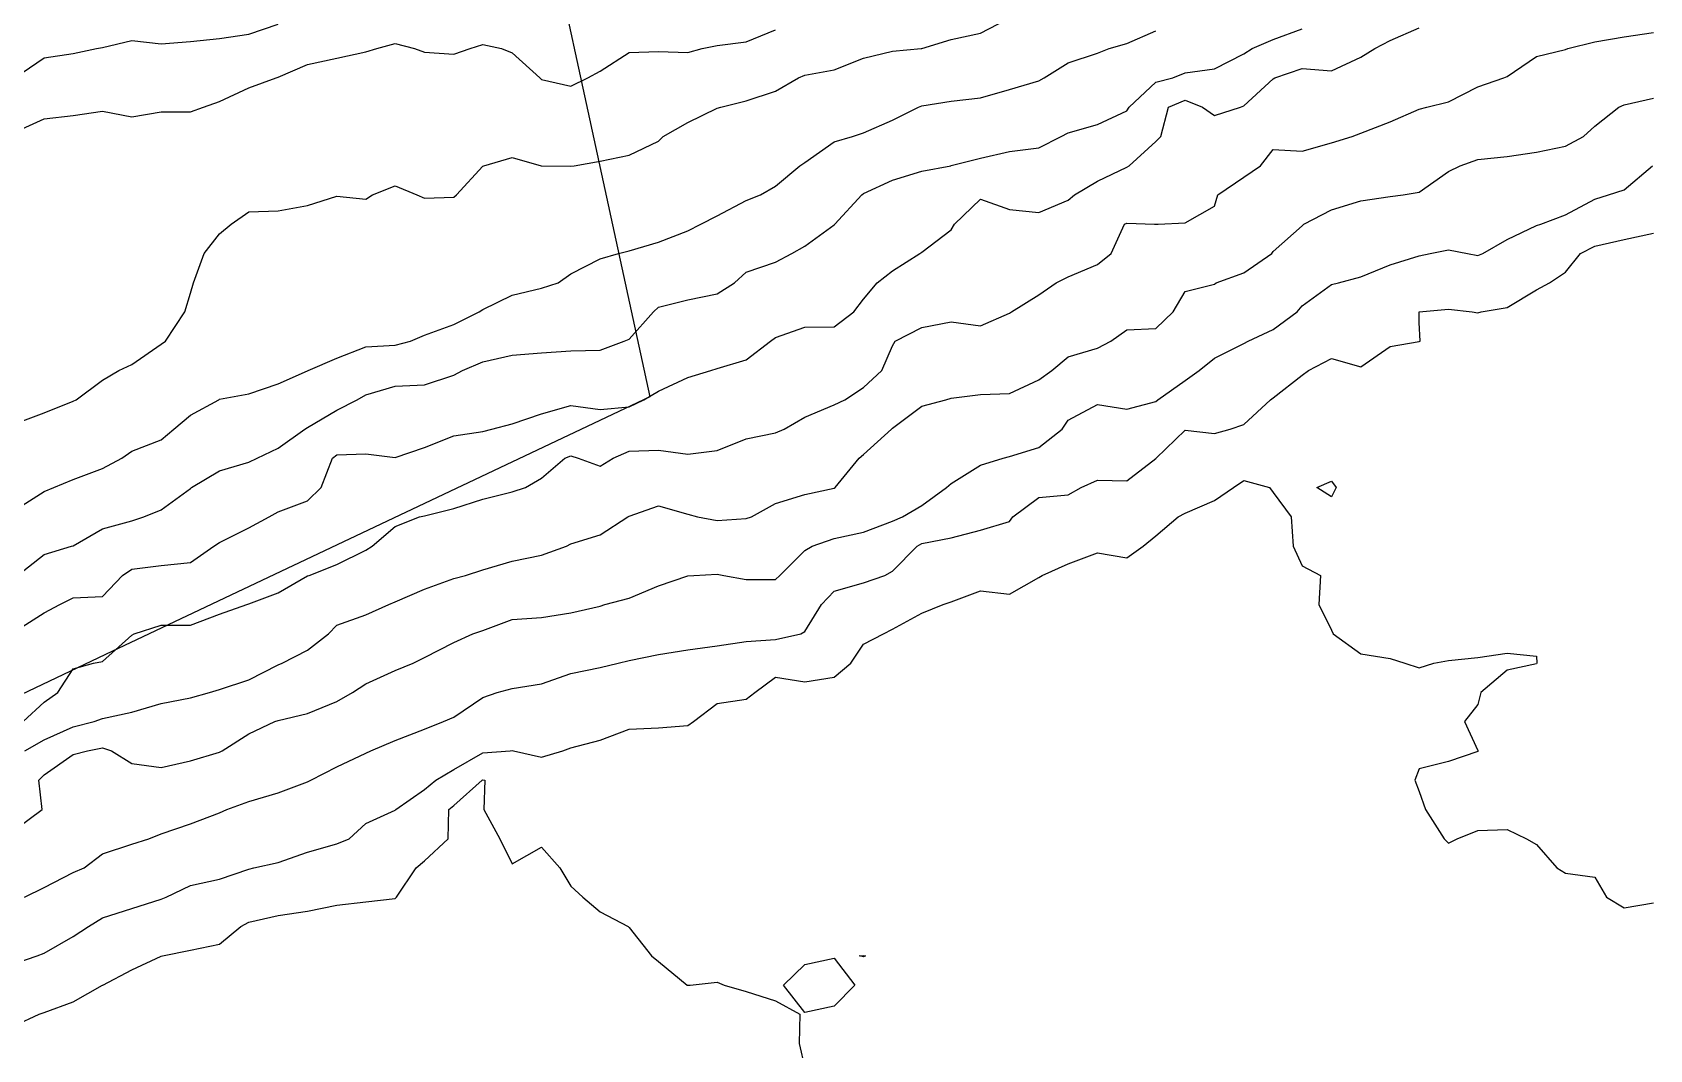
# Model space of a CAD drawing. Header units: metres. Extents: x 2681030 to 2681330, y 1246000 to 1246290.
# Drawn here: x 2681195.05 to 2681222.69, y 1246111.65 to 1246129.03 of the extents above; entities that cross this region are included whole.
import ezdxf

# ---------------------------------------------------------------- set-up
doc = ezdxf.new("R2010")
doc.units = ezdxf.units.M
doc.layers.add('BASIS_HOEHENLINIEN', color=8, linetype='Continuous')
doc.layers.add('BASIS_PARZELLE', color=7, linetype='Continuous')

msp = doc.modelspace()

# ---------------------------------------------------------------- linework, layer by layer
at = {"layer": 'BASIS_HOEHENLINIEN'}
for points in [[(2681194.75, 1246122.337, 0), (2681195.25, 1246122.526, 0), (2681195.75, 1246122.728, 0), (2681195.801, 1246122.75, 0), (2681196.25, 1246123.086, 0), (2681196.526, 1246123.25, 0), (2681196.75, 1246123.351, 0), (2681197.25, 1246123.702, 0), (2681197.324, 1246123.75, 0), (2681197.656, 1246124.25, 0), (2681197.75, 1246124.574, 0), (2681197.801, 1246124.75, 0), (2681197.987, 1246125.25, 0), (2681198.25, 1246125.583, 0), (2681198.448, 1246125.75, 0), (2681198.75, 1246125.961, 0), (2681199.25, 1246125.976, 0), (2681199.75, 1246126.067, 0), (2681200.25, 1246126.227, 0), (2681200.75, 1246126.18, 0), (2681200.862, 1246126.25, 0), (2681201.25, 1246126.405, 0), (2681201.619, 1246126.25, 0), (2681201.75, 1246126.196, 0), (2681202.25, 1246126.21, 0), (2681202.295, 1246126.25, 0), (2681202.75, 1246126.741, 0), (2681202.767, 1246126.75, 0), (2681203.25, 1246126.891, 0), (2681203.742, 1246126.75, 0), (2681203.75, 1246126.747, 0), (2681204.25, 1246126.743, 0), (2681204.311, 1246126.75, 0), (2681204.75, 1246126.83, 0), (2681205.25, 1246126.928, 0), (2681205.75, 1246127.167, 0), (2681205.831, 1246127.25, 0), (2681206.25, 1246127.49, 0), (2681206.75, 1246127.733, 0), (2681206.816, 1246127.75, 0), (2681207.25, 1246127.859, 0), (2681207.75, 1246128.022, 0), (2681208.141, 1246128.25, 0), (2681208.25, 1246128.296, 0), (2681208.75, 1246128.39, 0), (2681209.25, 1246128.59, 0), (2681209.75, 1246128.707, 0), (2681210.238, 1246128.75, 0), (2681210.25, 1246128.751, 0), (2681210.75, 1246128.905, 0), (2681211.25, 1246129.017, 0), (2681211.702, 1246129.25, 0)], [(2681194.75, 1246128.253, 0), (2681195.25, 1246128.595, 0), (2681195.75, 1246128.665, 0), (2681196.144, 1246128.75, 0), (2681196.25, 1246128.767, 0), (2681196.75, 1246128.892, 0), (2681197.25, 1246128.83, 0), (2681197.75, 1246128.873, 0), (2681198.25, 1246128.926, 0), (2681198.75, 1246128.997, 0), (2681199.25, 1246129.166, 0)], [(2681194.75, 1246118.788, 0), (2681195.25, 1246119.11, 0), (2681195.517, 1246119.25, 0), (2681195.75, 1246119.363, 0), (2681196.25, 1246119.39, 0), (2681196.593, 1246119.75, 0), (2681196.75, 1246119.856, 0), (2681197.25, 1246119.916, 0), (2681197.75, 1246119.97, 0), (2681198.152, 1246120.25, 0), (2681198.25, 1246120.309, 0), (2681198.75, 1246120.56, 0), (2681199.095, 1246120.75, 0), (2681199.25, 1246120.836, 0), (2681199.75, 1246121.025, 0), (2681199.985, 1246121.25, 0), (2681200.176, 1246121.75, 0), (2681200.25, 1246121.81, 0), (2681200.75, 1246121.826, 0), (2681201.25, 1246121.766, 0), (2681201.75, 1246121.932, 0), (2681202.25, 1246122.136, 0), (2681202.75, 1246122.209, 0), (2681202.901, 1246122.25, 0), (2681203.25, 1246122.341, 0), (2681203.75, 1246122.507, 0), (2681204.25, 1246122.651, 0), (2681204.75, 1246122.582, 0), (2681205.25, 1246122.629, 0), (2681205.501, 1246122.75, 0), (2681205.75, 1246122.895, 0), (2681206.25, 1246123.129, 0), (2681206.644, 1246123.25, 0), (2681206.75, 1246123.284, 0), (2681207.25, 1246123.43, 0), (2681207.663, 1246123.75, 0), (2681207.75, 1246123.814, 0), (2681208.25, 1246123.991, 0), (2681208.75, 1246123.997, 0), (2681209.087, 1246124.25, 0), (2681209.25, 1246124.471, 0), (2681209.486, 1246124.75, 0), (2681209.75, 1246124.954, 0), (2681210.216, 1246125.25, 0), (2681210.25, 1246125.27, 0), (2681210.75, 1246125.654, 0), (2681210.807, 1246125.75, 0), (2681211.25, 1246126.18, 0), (2681211.75, 1246126.001, 0), (2681212.25, 1246125.952, 0), (2681212.75, 1246126.162, 0), (2681212.856, 1246126.25, 0), (2681213.25, 1246126.487, 0), (2681213.75, 1246126.726, 0), (2681213.794, 1246126.75, 0), (2681214.25, 1246127.165, 0), (2681214.334, 1246127.25, 0), (2681214.467, 1246127.75, 0), (2681214.75, 1246127.867, 0), (2681215.047, 1246127.75, 0), (2681215.25, 1246127.606, 0), (2681215.695, 1246127.75, 0), (2681215.75, 1246127.77, 0), (2681216.25, 1246128.235, 0), (2681216.281, 1246128.25, 0), (2681216.75, 1246128.411, 0), (2681217.25, 1246128.371, 0), (2681217.75, 1246128.602, 0), (2681217.989, 1246128.75, 0), (2681218.25, 1246128.889, 0), (2681218.75, 1246129.108, 0)], [(2681194.75, 1246127.32, 0), (2681195.25, 1246127.549, 0), (2681195.75, 1246127.606, 0), (2681196.25, 1246127.681, 0), (2681196.75, 1246127.584, 0), (2681197.25, 1246127.671, 0), (2681197.75, 1246127.672, 0), (2681197.974, 1246127.75, 0), (2681198.25, 1246127.845, 0), (2681198.75, 1246128.081, 0), (2681199.216, 1246128.25, 0), (2681199.25, 1246128.261, 0), (2681199.75, 1246128.48, 0), (2681200.25, 1246128.59, 0), (2681200.75, 1246128.697, 0), (2681200.935, 1246128.75, 0), (2681201.25, 1246128.837, 0), (2681201.581, 1246128.75, 0), (2681201.75, 1246128.692, 0), (2681202.25, 1246128.655, 0), (2681202.531, 1246128.75, 0), (2681202.75, 1246128.822, 0), (2681203.064, 1246128.75, 0), (2681203.25, 1246128.676, 0), (2681203.723, 1246128.25, 0), (2681203.75, 1246128.225, 0), (2681204.25, 1246128.107, 0), (2681204.544, 1246128.25, 0), (2681204.75, 1246128.364, 0), (2681205.25, 1246128.682, 0), (2681205.75, 1246128.7, 0), (2681206.25, 1246128.684, 0), (2681206.493, 1246128.75, 0), (2681206.75, 1246128.802, 0), (2681207.25, 1246128.865, 0), (2681207.75, 1246129.069, 0)], [(2681194.75, 1246120.861, 0), (2681195.25, 1246121.181, 0), (2681195.414, 1246121.25, 0), (2681195.75, 1246121.387, 0), (2681196.25, 1246121.575, 0), (2681196.58, 1246121.75, 0), (2681196.75, 1246121.871, 0), (2681197.25, 1246122.065, 0), (2681197.465, 1246122.25, 0), (2681197.75, 1246122.488, 0), (2681198.234, 1246122.75, 0), (2681198.25, 1246122.759, 0), (2681198.75, 1246122.852, 0), (2681199.25, 1246123.025, 0), (2681199.75, 1246123.245, 0), (2681199.762, 1246123.25, 0), (2681200.25, 1246123.46, 0), (2681200.75, 1246123.654, 0), (2681201.25, 1246123.682, 0), (2681201.514, 1246123.75, 0), (2681201.75, 1246123.853, 0), (2681202.25, 1246124.036, 0), (2681202.686, 1246124.25, 0), (2681202.75, 1246124.292, 0), (2681203.25, 1246124.538, 0), (2681203.75, 1246124.66, 0), (2681204.035, 1246124.75, 0), (2681204.25, 1246124.901, 0), (2681204.75, 1246125.158, 0), (2681205.066, 1246125.25, 0), (2681205.25, 1246125.294, 0), (2681205.75, 1246125.442, 0), (2681206.25, 1246125.636, 0), (2681206.47, 1246125.75, 0), (2681206.75, 1246125.894, 0), (2681207.25, 1246126.154, 0), (2681207.491, 1246126.25, 0), (2681207.75, 1246126.402, 0), (2681208.162, 1246126.75, 0), (2681208.25, 1246126.806, 0), (2681208.75, 1246127.158, 0), (2681209.063, 1246127.25, 0), (2681209.25, 1246127.314, 0), (2681209.75, 1246127.527, 0), (2681210.191, 1246127.75, 0), (2681210.25, 1246127.775, 0), (2681210.75, 1246127.851, 0), (2681211.25, 1246127.91, 0), (2681211.75, 1246128.051, 0), (2681212.25, 1246128.201, 0), (2681212.34, 1246128.25, 0), (2681212.75, 1246128.507, 0), (2681213.25, 1246128.671, 0), (2681213.45, 1246128.75, 0), (2681213.75, 1246128.838, 0), (2681214.25, 1246129.056, 0)], [(2681194.796, 1246119.75, 0), (2681195.25, 1246120.106, 0), (2681195.72, 1246120.25, 0), (2681195.75, 1246120.257, 0), (2681196.25, 1246120.547, 0), (2681196.75, 1246120.682, 0), (2681196.957, 1246120.75, 0), (2681197.25, 1246120.868, 0), (2681197.75, 1246121.236, 0), (2681197.771, 1246121.25, 0), (2681198.25, 1246121.534, 0), (2681198.75, 1246121.682, 0), (2681198.889, 1246121.75, 0), (2681199.25, 1246121.922, 0), (2681199.707, 1246122.25, 0), (2681199.75, 1246122.275, 0), (2681200.25, 1246122.57, 0), (2681200.603, 1246122.75, 0), (2681200.75, 1246122.837, 0), (2681201.25, 1246122.981, 0), (2681201.75, 1246123.006, 0), (2681202.25, 1246123.173, 0), (2681202.399, 1246123.25, 0), (2681202.75, 1246123.4, 0), (2681203.25, 1246123.511, 0), (2681203.75, 1246123.551, 0), (2681204.25, 1246123.589, 0), (2681204.75, 1246123.599, 0), (2681205.165, 1246123.75, 0), (2681205.25, 1246123.787, 0), (2681205.663, 1246124.25, 0), (2681205.75, 1246124.331, 0), (2681206.25, 1246124.458, 0), (2681206.75, 1246124.559, 0), (2681207.047, 1246124.75, 0), (2681207.25, 1246124.929, 0), (2681207.75, 1246125.104, 0), (2681208.027, 1246125.25, 0), (2681208.25, 1246125.375, 0), (2681208.75, 1246125.737, 0), (2681208.763, 1246125.75, 0), (2681209.223, 1246126.25, 0), (2681209.25, 1246126.272, 0), (2681209.75, 1246126.504, 0), (2681210.25, 1246126.656, 0), (2681210.746, 1246126.75, 0), (2681210.75, 1246126.751, 0), (2681211.25, 1246126.878, 0), (2681211.75, 1246126.991, 0), (2681212.25, 1246127.054, 0), (2681212.631, 1246127.25, 0), (2681212.75, 1246127.314, 0), (2681213.25, 1246127.452, 0), (2681213.75, 1246127.685, 0), (2681213.793, 1246127.75, 0), (2681214.25, 1246128.176, 0), (2681214.538, 1246128.25, 0), (2681214.75, 1246128.337, 0), (2681215.25, 1246128.407, 0), (2681215.75, 1246128.659, 0), (2681215.895, 1246128.75, 0), (2681216.25, 1246128.906, 0), (2681216.75, 1246129.088, 0)], [(2681194.89, 1246117.25, 0), (2681195.25, 1246117.582, 0), (2681195.486, 1246117.75, 0), (2681195.75, 1246118.154, 0), (2681196.092, 1246118.25, 0), (2681196.25, 1246118.279, 0), (2681196.75, 1246118.728, 0), (2681196.79, 1246118.75, 0), (2681197.25, 1246118.896, 0), (2681197.75, 1246118.898, 0), (2681198.25, 1246119.084, 0), (2681198.717, 1246119.25, 0), (2681198.75, 1246119.263, 0), (2681199.25, 1246119.454, 0), (2681199.75, 1246119.742, 0), (2681199.778, 1246119.75, 0), (2681200.25, 1246119.937, 0), (2681200.75, 1246120.179, 0), (2681200.858, 1246120.25, 0), (2681201.25, 1246120.586, 0), (2681201.667, 1246120.75, 0), (2681201.75, 1246120.768, 0), (2681202.25, 1246120.891, 0), (2681202.75, 1246121.051, 0), (2681203.25, 1246121.175, 0), (2681203.475, 1246121.25, 0), (2681203.75, 1246121.411, 0), (2681204.147, 1246121.75, 0), (2681204.25, 1246121.795, 0), (2681204.379, 1246121.75, 0), (2681204.75, 1246121.617, 0), (2681204.977, 1246121.75, 0), (2681205.25, 1246121.874, 0), (2681205.75, 1246121.887, 0), (2681206.25, 1246121.82, 0), (2681206.75, 1246121.882, 0), (2681207.25, 1246122.084, 0), (2681207.75, 1246122.185, 0), (2681207.895, 1246122.25, 0), (2681208.25, 1246122.451, 0), (2681208.75, 1246122.666, 0), (2681208.934, 1246122.75, 0), (2681209.25, 1246122.959, 0), (2681209.565, 1246123.25, 0), (2681209.75, 1246123.672, 0), (2681209.796, 1246123.75, 0), (2681210.25, 1246123.983, 0), (2681210.75, 1246124.082, 0), (2681211.25, 1246124.016, 0), (2681211.75, 1246124.231, 0), (2681211.78, 1246124.25, 0), (2681212.25, 1246124.543, 0), (2681212.547, 1246124.75, 0), (2681212.75, 1246124.851, 0), (2681213.25, 1246125.062, 0), (2681213.485, 1246125.25, 0), (2681213.715, 1246125.75, 0), (2681213.75, 1246125.77, 0), (2681214.227, 1246125.75, 0), (2681214.25, 1246125.749, 0), (2681214.287, 1246125.75, 0), (2681214.75, 1246125.774, 0), (2681215.25, 1246126.059, 0), (2681215.306, 1246126.25, 0), (2681215.75, 1246126.554, 0), (2681216.034, 1246126.75, 0), (2681216.25, 1246127.024, 0), (2681216.75, 1246126.999, 0), (2681217.25, 1246127.14, 0), (2681217.601, 1246127.25, 0), (2681217.75, 1246127.308, 0), (2681218.25, 1246127.5, 0), (2681218.75, 1246127.717, 0), (2681218.879, 1246127.75, 0), (2681219.25, 1246127.842, 0), (2681219.75, 1246128.1, 0), (2681220.195, 1246128.25, 0), (2681220.25, 1246128.272, 0), (2681220.75, 1246128.616, 0), (2681221.25, 1246128.738, 0), (2681221.288, 1246128.75, 0), (2681221.75, 1246128.865, 0), (2681222.25, 1246128.949, 0), (2681222.75, 1246129.026, 0)], [(2681194.921, 1246116.75, 0), (2681195.25, 1246116.941, 0), (2681195.75, 1246117.164, 0), (2681196.108, 1246117.25, 0), (2681196.25, 1246117.306, 0), (2681196.75, 1246117.41, 0), (2681197.25, 1246117.561, 0), (2681197.75, 1246117.659, 0), (2681198.079, 1246117.75, 0), (2681198.25, 1246117.802, 0), (2681198.75, 1246117.965, 0), (2681199.25, 1246118.222, 0), (2681199.32, 1246118.25, 0), (2681199.75, 1246118.474, 0), (2681200.11, 1246118.75, 0), (2681200.25, 1246118.898, 0), (2681200.75, 1246119.073, 0), (2681201.14, 1246119.25, 0), (2681201.25, 1246119.299, 0), (2681201.75, 1246119.514, 0), (2681202.25, 1246119.697, 0), (2681202.452, 1246119.75, 0), (2681202.75, 1246119.844, 0), (2681203.25, 1246119.991, 0), (2681203.75, 1246120.096, 0), (2681204.175, 1246120.25, 0), (2681204.25, 1246120.291, 0), (2681204.75, 1246120.444, 0), (2681205.223, 1246120.75, 0), (2681205.25, 1246120.761, 0), (2681205.75, 1246120.936, 0), (2681206.25, 1246120.796, 0), (2681206.418, 1246120.75, 0), (2681206.75, 1246120.687, 0), (2681207.25, 1246120.72, 0), (2681207.338, 1246120.75, 0), (2681207.75, 1246120.98, 0), (2681208.25, 1246121.133, 0), (2681208.75, 1246121.24, 0), (2681208.766, 1246121.25, 0), (2681209.181, 1246121.75, 0), (2681209.25, 1246121.813, 0), (2681209.732, 1246122.25, 0), (2681209.75, 1246122.266, 0), (2681210.25, 1246122.641, 0), (2681210.659, 1246122.75, 0), (2681210.75, 1246122.779, 0), (2681211.25, 1246122.842, 0), (2681211.75, 1246122.86, 0), (2681212.25, 1246123.091, 0), (2681212.47, 1246123.25, 0), (2681212.75, 1246123.482, 0), (2681213.25, 1246123.631, 0), (2681213.478, 1246123.75, 0), (2681213.75, 1246123.946, 0), (2681214.25, 1246123.97, 0), (2681214.544, 1246124.25, 0), (2681214.75, 1246124.6, 0), (2681215.25, 1246124.725, 0), (2681215.28, 1246124.75, 0), (2681215.75, 1246124.918, 0), (2681216.232, 1246125.25, 0), (2681216.25, 1246125.284, 0), (2681216.75, 1246125.723, 0), (2681216.778, 1246125.75, 0), (2681217.25, 1246125.994, 0), (2681217.75, 1246126.151, 0), (2681218.25, 1246126.221, 0), (2681218.472, 1246126.25, 0), (2681218.75, 1246126.295, 0), (2681219.25, 1246126.65, 0), (2681219.45, 1246126.75, 0), (2681219.75, 1246126.857, 0), (2681220.25, 1246126.908, 0), (2681220.75, 1246126.979, 0), (2681221.25, 1246127.082, 0), (2681221.557, 1246127.25, 0), (2681221.75, 1246127.425, 0), (2681222.16, 1246127.75, 0), (2681222.25, 1246127.789, 0), (2681222.75, 1246127.902, 0)], [(2681194.75, 1246115.401, 0), (2681195.217, 1246115.75, 0), (2681195.161, 1246116.25, 0), (2681195.25, 1246116.339, 0), (2681195.75, 1246116.686, 0), (2681195.993, 1246116.75, 0), (2681196.25, 1246116.801, 0), (2681196.405, 1246116.75, 0), (2681196.75, 1246116.534, 0), (2681197.25, 1246116.464, 0), (2681197.75, 1246116.583, 0), (2681198.25, 1246116.731, 0), (2681198.293, 1246116.75, 0), (2681198.75, 1246117.044, 0), (2681199.194, 1246117.25, 0), (2681199.25, 1246117.267, 0), (2681199.75, 1246117.388, 0), (2681200.25, 1246117.596, 0), (2681200.522, 1246117.75, 0), (2681200.75, 1246117.899, 0), (2681201.25, 1246118.125, 0), (2681201.557, 1246118.25, 0), (2681201.75, 1246118.345, 0), (2681202.25, 1246118.602, 0), (2681202.579, 1246118.75, 0), (2681202.75, 1246118.809, 0), (2681203.25, 1246118.997, 0), (2681203.75, 1246119.032, 0), (2681204.25, 1246119.108, 0), (2681204.75, 1246119.224, 0), (2681204.835, 1246119.25, 0), (2681205.25, 1246119.36, 0), (2681205.75, 1246119.57, 0), (2681206.25, 1246119.743, 0), (2681206.355, 1246119.75, 0), (2681206.75, 1246119.771, 0), (2681206.864, 1246119.75, 0), (2681207.25, 1246119.679, 0), (2681207.75, 1246119.677, 0), (2681207.823, 1246119.75, 0), (2681208.25, 1246120.174, 0), (2681208.373, 1246120.25, 0), (2681208.75, 1246120.381, 0), (2681209.25, 1246120.486, 0), (2681209.75, 1246120.676, 0), (2681209.917, 1246120.75, 0), (2681210.25, 1246120.945, 0), (2681210.669, 1246121.25, 0), (2681210.75, 1246121.32, 0), (2681211.25, 1246121.63, 0), (2681211.638, 1246121.75, 0), (2681211.75, 1246121.781, 0), (2681212.25, 1246121.937, 0), (2681212.648, 1246122.25, 0), (2681212.75, 1246122.404, 0), (2681213.25, 1246122.672, 0), (2681213.75, 1246122.592, 0), (2681214.25, 1246122.722, 0), (2681214.283, 1246122.75, 0), (2681214.75, 1246123.08, 0), (2681214.989, 1246123.25, 0), (2681215.25, 1246123.46, 0), (2681215.75, 1246123.71, 0), (2681215.825, 1246123.75, 0), (2681216.25, 1246123.952, 0), (2681216.665, 1246124.25, 0), (2681216.75, 1246124.353, 0), (2681217.25, 1246124.72, 0), (2681217.367, 1246124.75, 0), (2681217.75, 1246124.851, 0), (2681218.25, 1246125.056, 0), (2681218.75, 1246125.21, 0), (2681218.934, 1246125.25, 0), (2681219.25, 1246125.314, 0), (2681219.576, 1246125.25, 0), (2681219.75, 1246125.215, 0), (2681219.837, 1246125.25, 0), (2681220.25, 1246125.491, 0), (2681220.75, 1246125.729, 0), (2681220.826, 1246125.75, 0), (2681221.25, 1246125.911, 0), (2681221.75, 1246126.18, 0), (2681221.981, 1246126.25, 0), (2681222.25, 1246126.34, 0), (2681222.735, 1246126.75, 0)], [(2681194.916, 1246114.25, 0), (2681195.25, 1246114.416, 0), (2681195.75, 1246114.672, 0), (2681195.935, 1246114.75, 0), (2681196.25, 1246114.99, 0), (2681196.75, 1246115.159, 0), (2681197.042, 1246115.25, 0), (2681197.25, 1246115.333, 0), (2681197.75, 1246115.504, 0), (2681198.25, 1246115.694, 0), (2681198.373, 1246115.75, 0), (2681198.75, 1246115.883, 0), (2681199.25, 1246116.035, 0), (2681199.75, 1246116.221, 0), (2681199.807, 1246116.25, 0), (2681200.25, 1246116.478, 0), (2681200.75, 1246116.714, 0), (2681200.835, 1246116.75, 0), (2681201.25, 1246116.929, 0), (2681201.75, 1246117.119, 0), (2681202.073, 1246117.25, 0), (2681202.25, 1246117.324, 0), (2681202.75, 1246117.662, 0), (2681202.995, 1246117.75, 0), (2681203.25, 1246117.814, 0), (2681203.75, 1246117.895, 0), (2681204.25, 1246118.073, 0), (2681204.75, 1246118.176, 0), (2681205.062, 1246118.25, 0), (2681205.25, 1246118.294, 0), (2681205.75, 1246118.398, 0), (2681206.25, 1246118.479, 0), (2681206.75, 1246118.545, 0), (2681207.25, 1246118.619, 0), (2681207.75, 1246118.656, 0), (2681208.181, 1246118.75, 0), (2681208.25, 1246118.792, 0), (2681208.535, 1246119.25, 0), (2681208.75, 1246119.477, 0), (2681209.25, 1246119.62, 0), (2681209.618, 1246119.75, 0), (2681209.75, 1246119.821, 0), (2681210.172, 1246120.25, 0), (2681210.25, 1246120.296, 0), (2681210.75, 1246120.393, 0), (2681211.25, 1246120.521, 0), (2681211.75, 1246120.668, 0), (2681211.806, 1246120.75, 0), (2681212.25, 1246121.08, 0), (2681212.75, 1246121.123, 0), (2681212.97, 1246121.25, 0), (2681213.25, 1246121.378, 0), (2681213.75, 1246121.364, 0), (2681214.25, 1246121.748, 0), (2681214.253, 1246121.75, 0), (2681214.75, 1246122.233, 0), (2681215.25, 1246122.172, 0), (2681215.518, 1246122.25, 0), (2681215.75, 1246122.327, 0), (2681216.207, 1246122.75, 0), (2681216.25, 1246122.784, 0), (2681216.75, 1246123.168, 0), (2681216.854, 1246123.25, 0), (2681217.25, 1246123.458, 0), (2681217.75, 1246123.311, 0), (2681218.25, 1246123.66, 0), (2681218.75, 1246123.746, 0), (2681218.763, 1246123.75, 0), (2681218.75, 1246124.069, 0), (2681218.748, 1246124.25, 0), (2681218.75, 1246124.251, 0), (2681219.25, 1246124.298, 0), (2681219.656, 1246124.25, 0), (2681219.75, 1246124.237, 0), (2681219.809, 1246124.25, 0), (2681220.25, 1246124.328, 0), (2681220.75, 1246124.626, 0), (2681220.976, 1246124.75, 0), (2681221.25, 1246124.93, 0), (2681221.507, 1246125.25, 0), (2681221.75, 1246125.372, 0), (2681222.25, 1246125.488, 0), (2681222.75, 1246125.596, 0)], [(2681194.75, 1246113.118, 0), (2681195.132, 1246113.25, 0), (2681195.25, 1246113.296, 0), (2681195.75, 1246113.579, 0), (2681196.009, 1246113.75, 0), (2681196.25, 1246113.898, 0), (2681196.75, 1246114.06, 0), (2681197.25, 1246114.214, 0), (2681197.336, 1246114.25, 0), (2681197.75, 1246114.448, 0), (2681198.25, 1246114.559, 0), (2681198.75, 1246114.731, 0), (2681198.836, 1246114.75, 0), (2681199.25, 1246114.843, 0), (2681199.75, 1246115.017, 0), (2681200.25, 1246115.16, 0), (2681200.466, 1246115.25, 0), (2681200.75, 1246115.507, 0), (2681201.25, 1246115.739, 0), (2681201.262, 1246115.75, 0), (2681201.75, 1246116.088, 0), (2681201.943, 1246116.25, 0), (2681202.25, 1246116.435, 0), (2681202.75, 1246116.717, 0), (2681203.215, 1246116.75, 0), (2681203.25, 1246116.755, 0), (2681203.273, 1246116.75, 0), (2681203.75, 1246116.643, 0), (2681204.112, 1246116.75, 0), (2681204.25, 1246116.802, 0), (2681204.75, 1246116.934, 0), (2681205.25, 1246117.124, 0), (2681205.75, 1246117.146, 0), (2681206.25, 1246117.182, 0), (2681206.35, 1246117.25, 0), (2681206.75, 1246117.558, 0), (2681207.25, 1246117.633, 0), (2681207.394, 1246117.75, 0), (2681207.75, 1246118.008, 0), (2681208.25, 1246117.933, 0), (2681208.75, 1246118.012, 0), (2681209.034, 1246118.25, 0), (2681209.25, 1246118.572, 0), (2681209.595, 1246118.75, 0), (2681209.75, 1246118.828, 0), (2681210.25, 1246119.103, 0), (2681210.612, 1246119.25, 0), (2681210.75, 1246119.299, 0), (2681211.25, 1246119.485, 0), (2681211.75, 1246119.43, 0), (2681212.25, 1246119.713, 0), (2681212.303, 1246119.75, 0), (2681212.75, 1246119.949, 0), (2681213.25, 1246120.136, 0), (2681213.75, 1246120.048, 0), (2681214.031, 1246120.25, 0), (2681214.25, 1246120.426, 0), (2681214.63, 1246120.75, 0), (2681214.75, 1246120.813, 0), (2681215.25, 1246121.028, 0), (2681215.573, 1246121.25, 0), (2681215.75, 1246121.368, 0), (2681216.19, 1246121.25, 0), (2681216.25, 1246121.163, 0), (2681216.562, 1246120.75, 0), (2681216.593, 1246120.25, 0), (2681216.75, 1246119.911, 0), (2681217.064, 1246119.75, 0), (2681217.034, 1246119.25, 0), (2681217.25, 1246118.815, 0), (2681217.279, 1246118.75, 0), (2681217.75, 1246118.408, 0), (2681218.25, 1246118.328, 0), (2681218.502, 1246118.25, 0), (2681218.75, 1246118.169, 0), (2681219.001, 1246118.25, 0), (2681219.25, 1246118.297, 0), (2681219.75, 1246118.345, 0), (2681220.25, 1246118.421, 0), (2681220.75, 1246118.369, 0), (2681220.76, 1246118.25, 0), (2681220.75, 1246118.24, 0), (2681220.25, 1246118.131, 0), (2681219.804, 1246117.75, 0), (2681219.75, 1246117.541, 0), (2681219.524, 1246117.25, 0), (2681219.75, 1246116.756, 0), (2681219.751, 1246116.75, 0), (2681219.75, 1246116.741, 0), (2681219.25, 1246116.57, 0), (2681218.75, 1246116.446, 0), (2681218.676, 1246116.25, 0), (2681218.75, 1246116.056, 0), (2681218.855, 1246115.75, 0), (2681219.175, 1246115.25, 0), (2681219.25, 1246115.173, 0), (2681219.399, 1246115.25, 0), (2681219.75, 1246115.39, 0), (2681220.25, 1246115.405, 0), (2681220.581, 1246115.25, 0), (2681220.75, 1246115.15, 0), (2681221.1, 1246114.75, 0), (2681221.25, 1246114.66, 0), (2681221.75, 1246114.59, 0), (2681221.949, 1246114.25, 0), (2681222.25, 1246114.068, 0), (2681222.75, 1246114.153, 0)], [(2681217.327, 1246121.25, 0), (2681217.25, 1246121.094, 0), (2681216.997, 1246121.25, 0), (2681217.25, 1246121.357, 0), (2681217.327, 1246121.25, 0)], [(2681194.75, 1246112.059, 0), (2681195.164, 1246112.25, 0), (2681195.25, 1246112.279, 0), (2681195.75, 1246112.465, 0), (2681196.25, 1246112.748, 0), (2681196.253, 1246112.75, 0), (2681196.75, 1246113.008, 0), (2681197.25, 1246113.243, 0), (2681197.273, 1246113.25, 0), (2681197.75, 1246113.346, 0), (2681198.25, 1246113.45, 0), (2681198.614, 1246113.75, 0), (2681198.75, 1246113.825, 0), (2681199.25, 1246113.937, 0), (2681199.75, 1246114.009, 0), (2681200.25, 1246114.117, 0), (2681200.75, 1246114.171, 0), (2681201.25, 1246114.229, 0), (2681201.275, 1246114.25, 0), (2681201.611, 1246114.75, 0), (2681201.75, 1246114.872, 0), (2681202.154, 1246115.25, 0), (2681202.169, 1246115.75, 0), (2681202.25, 1246115.82, 0), (2681202.737, 1246116.25, 0), (2681202.75, 1246116.258, 0), (2681202.781, 1246116.25, 0), (2681202.766, 1246115.75, 0), (2681203.037, 1246115.25, 0), (2681203.25, 1246114.819, 0), (2681203.75, 1246115.107, 0), (2681204.064, 1246114.75, 0), (2681204.25, 1246114.439, 0), (2681204.455, 1246114.25, 0), (2681204.75, 1246114.003, 0), (2681205.231, 1246113.75, 0), (2681205.25, 1246113.735, 0), (2681205.629, 1246113.25, 0), (2681205.75, 1246113.152, 0), (2681206.239, 1246112.75, 0), (2681206.25, 1246112.746, 0), (2681206.288, 1246112.75, 0), (2681206.75, 1246112.801, 0), (2681206.871, 1246112.75, 0), (2681207.25, 1246112.639, 0), (2681207.75, 1246112.482, 0), (2681208.165, 1246112.25, 0), (2681208.154, 1246111.75, 0), (2681208.25, 1246111.327, 0)], [(2681209.104, 1246112.75, 0), (2681208.75, 1246112.389, 0), (2681208.25, 1246112.281, 0), (2681207.885, 1246112.75, 0), (2681208.25, 1246113.098, 0), (2681208.75, 1246113.21, 0), (2681209.104, 1246112.75, 0)], [(2681209.288, 1246113.25, 0), (2681209.25, 1246113.234, 0), (2681209.181, 1246113.25, 0), (2681209.25, 1246113.254, 0), (2681209.288, 1246113.25, 0)]]:
    msp.add_polyline3d(points, dxfattribs=at)
at = {"layer": 'BASIS_PARZELLE'}
msp.add_lwpolyline([(2681139.3, 1246159.3), (2681140.3, 1246159.5), (2681141.2, 1246159.6), (2681142.1, 1246159.8), (2681143, 1246159.9), (2681143.9, 1246160.1), (2681144.8, 1246160.2), (2681145.7, 1246160.4), (2681146.6, 1246160.6), (2681147.5, 1246160.8), (2681148.4, 1246161), (2681189.2, 1246169.9), (2681195.1, 1246171.2), (2681205.6, 1246122.8), (2681196.3, 1246118.4), (2681181.6, 1246111.4), (2681166.7, 1246104.4), (2681152.7, 1246097.8), (2681139.3, 1246159.3)], close=True, dxfattribs=at)

doc.saveas('drawing.dxf')
